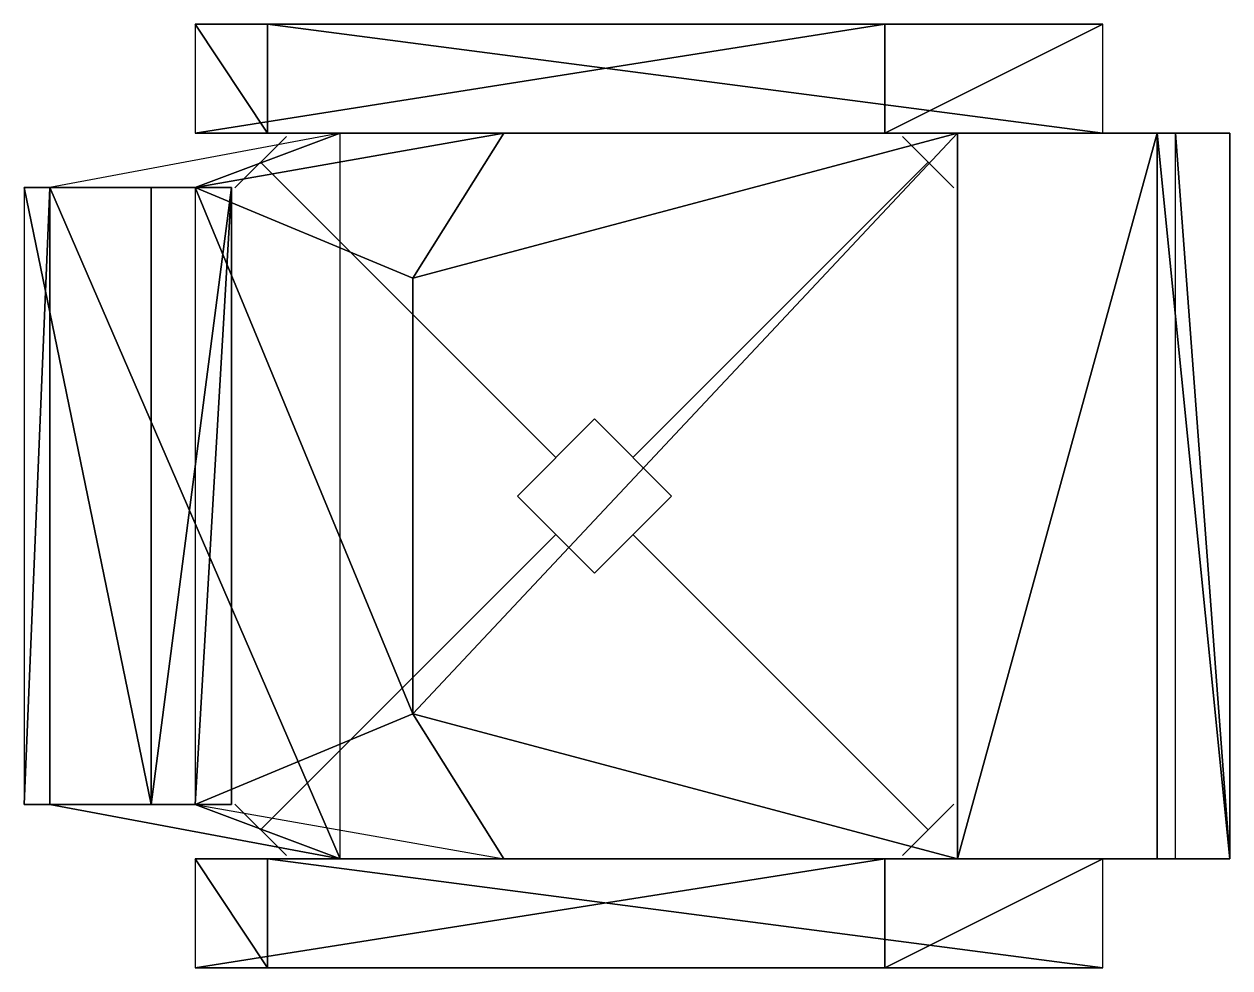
# Model space of a CAD drawing. Extents: x -0.843 to 0, y -0.33 to 0.33.
import ezdxf

# ---------------------------------------------------------------- set-up
doc = ezdxf.new("R2010")
doc.units = 0
doc.header["$LTSCALE"] = 2
doc.layers.get('0').update_dxf_attribs({"linetype": 'CONTINUOUS'})

msp = doc.modelspace()

# ---------------------------------------------------------------- meshes
at = {"color": 33, "linetype": 'BYBLOCK'}
mesh = msp.add_polyface(dxfattribs=at)
corners = [(-0.7239, -0.254, 0.5207), (-0.7239, -0.3302, 0.5207), (-0.2413, -0.254, 0.5461), (-0.2413, -0.3302, 0.5461), (-0.6731, -0.3302, 0.254), (-0.0889, -0.3302, 0.254), (-0.6731, -0.254, 0.254), (-0.0889, -0.254, 0.254), (-0.6731, 0.254, 0.254), (-0.0889, 0.254, 0.254), (-0.6731, 0.3302, 0.254), (-0.0889, 0.3302, 0.254), (-0.7239, 0.3302, 0.5207), (-0.7239, 0.254, 0.5207), (-0.2413, 0.3302, 0.5461), (-0.2413, 0.254, 0.5461)]
mesh.append_faces([[corners[k] for k in face] for face in [(0, 1, 2), (3, 2, 1), (4, 5, 6), (7, 6, 5), (8, 9, 10), (11, 10, 9), (12, 13, 14), (15, 14, 13)]], dxfattribs={"vtx1": -1, "color": 33})
mesh = msp.add_polyface(dxfattribs=at)
corners = [(-0.1778, -0.254, 0.3048), (-0.2667, -0.254, 0.4953), (-0.0889, -0.254, 0.254), (-0.2413, -0.254, 0.5461), (-0.0889, -0.254, 0.254), (-0.2667, -0.254, 0.4953), (-0.6604, -0.254, 0.4826), (-0.7239, -0.254, 0.5207), (-0.2667, -0.254, 0.4953), (-0.2413, -0.254, 0.5461), (-0.7239, -0.254, 0.5207), (-0.6223, -0.254, 0.2921), (-0.6731, -0.254, 0.254), (-0.6604, -0.254, 0.4826), (-0.7239, -0.254, 0.5207), (-0.6604, -0.254, 0.4826), (-0.1778, -0.254, 0.3048), (-0.0889, -0.254, 0.254), (-0.6223, -0.254, 0.2921), (-0.6731, -0.254, 0.254), (-0.6223, -0.254, 0.2921), (-0.1778, -0.3302, 0.3048), (-0.0889, -0.3302, 0.254), (-0.6223, -0.3302, 0.2921), (-0.6731, -0.3302, 0.254), (-0.6223, -0.3302, 0.2921), (-0.6731, -0.3302, 0.254), (-0.6604, -0.3302, 0.4826), (-0.7239, -0.3302, 0.5207), (-0.6604, -0.3302, 0.4826), (-0.6731, -0.3302, 0.254), (-0.6604, -0.3302, 0.4826), (-0.7239, -0.3302, 0.5207), (-0.2667, -0.3302, 0.4953), (-0.2413, -0.3302, 0.5461), (-0.7239, -0.3302, 0.5207), (-0.1778, -0.3302, 0.3048), (-0.2667, -0.3302, 0.4953), (-0.0889, -0.3302, 0.254), (-0.2413, -0.3302, 0.5461), (-0.0889, -0.3302, 0.254), (-0.2667, -0.3302, 0.4953), (-0.1778, 0.254, 0.3048), (-0.2667, 0.254, 0.4953), (-0.0889, 0.254, 0.254), (-0.2413, 0.254, 0.5461), (-0.2667, 0.254, 0.4953), (-0.6604, 0.254, 0.4826), (-0.7239, 0.254, 0.5207), (-0.2667, 0.254, 0.4953), (-0.2413, 0.254, 0.5461), (-0.6223, 0.254, 0.2921), (-0.6731, 0.254, 0.254), (-0.6604, 0.254, 0.4826), (-0.7239, 0.254, 0.5207), (-0.6604, 0.254, 0.4826), (-0.1778, 0.254, 0.3048), (-0.0889, 0.254, 0.254), (-0.6223, 0.254, 0.2921), (-0.6731, 0.254, 0.254), (-0.6223, 0.254, 0.2921), (-0.0889, 0.254, 0.254), (-0.1778, 0.3302, 0.3048), (-0.0889, 0.3302, 0.254), (-0.6223, 0.3302, 0.2921), (-0.6731, 0.3302, 0.254), (-0.0889, 0.3302, 0.254), (-0.6223, 0.3302, 0.2921), (-0.6731, 0.3302, 0.254), (-0.6604, 0.3302, 0.4826), (-0.7239, 0.3302, 0.5207), (-0.6604, 0.3302, 0.4826), (-0.6604, 0.3302, 0.4826), (-0.7239, 0.3302, 0.5207), (-0.2667, 0.3302, 0.4953), (-0.2413, 0.3302, 0.5461), (-0.2667, 0.3302, 0.4953), (-0.7239, 0.3302, 0.5207), (-0.1778, 0.3302, 0.3048), (-0.2667, 0.3302, 0.4953), (-0.0889, 0.3302, 0.254), (-0.2413, 0.3302, 0.5461)]
mesh.append_faces([[corners[k] for k in face] for face in [(0, 1, 2), (3, 4, 5), (6, 7, 8), (9, 8, 10), (11, 12, 13), (14, 15, 12), (16, 17, 18), (19, 20, 17), (21, 22, 23), (24, 23, 22), (25, 26, 27), (28, 29, 30), (31, 32, 33), (34, 33, 35), (36, 37, 38), (39, 40, 41), (42, 43, 44), (45, 44, 46), (47, 48, 49), (50, 49, 48), (51, 52, 53), (54, 55, 52), (56, 57, 58), (59, 60, 61), (62, 63, 64), (65, 64, 66), (67, 68, 69), (70, 71, 68), (72, 73, 74), (75, 76, 77), (78, 79, 80), (81, 80, 79)]], dxfattribs={"vtx1": -1, "color": 33})
mesh = msp.add_polyface(dxfattribs=at)
corners = [(-0.6731, -0.3302, 0.254), (-0.6731, -0.254, 0.254), (-0.7239, -0.254, 0.5207), (-0.7239, -0.3302, 0.5207), (-0.2413, -0.254, 0.5461), (-0.2413, -0.3302, 0.5461), (-0.0889, -0.254, 0.254), (-0.0889, -0.3302, 0.254), (-0.2413, 0.3302, 0.5461), (-0.2413, 0.254, 0.5461), (-0.0889, 0.3302, 0.254), (-0.0889, 0.254, 0.254), (-0.6731, 0.254, 0.254), (-0.6731, 0.3302, 0.254), (-0.7239, 0.3302, 0.5207), (-0.7239, 0.254, 0.5207)]
mesh.append_faces([[corners[k] for k in face] for face in [(4, 5, 6), (7, 6, 5), (8, 9, 10), (11, 10, 9)]], dxfattribs={"vtx1": -1, "color": 33})
mesh.append_faces([[corners[k] for k in face] for face in [(0, 1, 2), (2, 3, 0), (12, 13, 14), (14, 15, 12)]], dxfattribs={"vtx2": -1, "color": 33})
at = {"color": 0, "linetype": 'BYBLOCK'}
mesh = msp.add_polyface(dxfattribs=at)
corners = [(0, -0.254, 0.3683), (0, 0.254, 0.3683), (-0.0508, 0.254, 0.4191), (-0.0508, 0.254, 0.4191), (-0.0508, -0.254, 0.4191), (-0.0508, -0.254, 0.4191), (-0.0508, 0.254, 0.4191), (-0.1905, -0.254, 0.4064), (-0.1905, 0.254, 0.4064), (-0.1905, -0.254, 0.4064), (-0.5715, -0.1524, 0.4064), (-0.508, -0.254, 0.4572), (-0.1905, -0.254, 0.4064), (-0.508, 0.254, 0.4572), (-0.5715, 0.1524, 0.4064), (-0.1905, 0.254, 0.4064), (-0.1905, -0.254, 0.4064), (-0.1905, 0.254, 0.4064), (-0.5715, -0.1524, 0.4064), (-0.5715, 0.1524, 0.4064), (-0.5715, -0.1524, 0.4064), (-0.75456, 0.2159, 1.11016), (-0.84346, 0.2159, 1.08476), (-0.75456, -0.2159, 1.11016), (-0.84346, -0.2159, 1.08476), (-0.6985, 0.2159, 0.9398), (-0.7239, 0.2159, 0.9144), (-0.7239, -0.2159, 0.9144), (-0.6985, -0.2159, 0.9398), (-0.6985, -0.2159, 1.0795), (-0.6985, 0.2159, 1.0795), (-0.75456, -0.2159, 1.11016), (-0.75456, 0.2159, 1.11016), (-0.75456, -0.2159, 1.11016)]
mesh.append_faces([[corners[k] for k in face] for face in [(10, 11, 12), (13, 14, 15)]], dxfattribs={"color": 0})
mesh.append_faces([[corners[k] for k in face] for face in [(5, 6, 7), (8, 9, 6), (16, 17, 18), (19, 20, 17), (21, 22, 23), (24, 23, 22), (29, 30, 31), (32, 33, 30)]], dxfattribs={"vtx1": -1, "color": 0})
mesh.append_faces([[corners[k] for k in face] for face in [(0, 1, 2), (3, 4, 0), (25, 26, 27), (27, 28, 25)]], dxfattribs={"vtx2": -1, "color": 0})
mesh = msp.add_polyface(dxfattribs=at)
corners = [(-0.0381, -0.254, 0.3048), (-0.1905, -0.254, 0.4064), (0, -0.254, 0.3683), (-0.0508, -0.254, 0.4191), (-0.1905, -0.254, 0.4064), (-0.0381, -0.254, 0.3048), (-0.6223, -0.254, 0.2921), (-0.1905, -0.254, 0.4064), (-0.508, -0.254, 0.4572), (-0.0381, 0.254, 0.3048), (-0.6223, 0.254, 0.2921), (-0.1905, 0.254, 0.4064), (-0.508, 0.254, 0.4572), (-0.1905, 0.254, 0.4064), (-0.6223, 0.254, 0.2921), (-0.0381, 0.254, 0.3048), (-0.1905, 0.254, 0.4064), (0, 0.254, 0.3683), (-0.0508, 0.254, 0.4191), (-0.75456, -0.2159, 1.11016), (-0.6985, -0.2159, 1.0795), (-0.7239, -0.2159, 0.9144), (-0.6985, -0.2159, 0.9398), (-0.7239, -0.2159, 0.9144), (-0.8255, -0.2159, 0.9144), (-0.75456, -0.2159, 1.11016), (-0.84346, -0.2159, 1.08476), (-0.75456, -0.2159, 1.11016), (-0.8255, -0.2159, 0.9144), (-0.7239, 0.2159, 0.9144), (-0.8255, 0.2159, 0.9144), (-0.75456, 0.2159, 1.11016), (-0.84346, 0.2159, 1.08476), (-0.8255, 0.2159, 0.9144), (-0.75456, 0.2159, 1.11016), (-0.6985, 0.2159, 1.0795), (-0.7239, 0.2159, 0.9144), (-0.6985, 0.2159, 0.9398), (-0.7239, 0.2159, 0.9144), (-0.7239, -0.2159, 0.9144), (-0.6223, -0.254, 0.2921), (-0.8255, -0.2159, 0.9144), (-0.508, -0.254, 0.4572), (-0.6223, -0.254, 0.2921), (-0.7239, -0.2159, 0.9144), (-0.7239, 0.2159, 0.9144), (-0.6223, 0.254, 0.2921), (-0.8255, 0.2159, 0.9144), (-0.508, 0.254, 0.4572), (-0.5715, -0.1524, 0.4064), (-0.7239, -0.2159, 0.9144), (-0.508, -0.254, 0.4572), (-0.508, 0.254, 0.4572), (-0.7239, 0.2159, 0.9144), (-0.5715, 0.1524, 0.4064)]
mesh.append_faces([[corners[k] for k in face] for face in [(49, 50, 51), (52, 53, 54)]], dxfattribs={"color": 0})
mesh.append_faces([[corners[k] for k in face] for face in [(39, 40, 41), (45, 46, 47)]], dxfattribs={"vtx0": -1, "color": 0})
mesh.append_faces([[corners[k] for k in face] for face in [(0, 1, 2), (3, 2, 4), (5, 6, 7), (8, 7, 6), (9, 10, 11), (12, 13, 14), (15, 16, 17), (18, 17, 16), (19, 20, 21), (22, 21, 20), (23, 24, 25), (26, 27, 28), (29, 30, 31), (32, 31, 33), (34, 35, 36), (37, 38, 35), (42, 43, 44), (48, 46, 45)]], dxfattribs={"vtx1": -1, "color": 0})
mesh = msp.add_polyface(dxfattribs=at)
corners = [(-0.6223, -0.254, 0.2921), (-0.6223, 0.254, 0.2921), (-0.8255, 0.2159, 0.9144), (-0.8255, 0.2159, 0.9144), (-0.8255, -0.2159, 0.9144), (-0.84346, -0.2159, 1.08476), (-0.8255, -0.2159, 0.9144), (-0.8255, 0.2159, 0.9144), (-0.84346, 0.2159, 1.08476), (-0.0381, -0.254, 0.3048), (-0.0381, 0.254, 0.3048), (0, -0.254, 0.3683), (0, 0.254, 0.3683), (-0.7239, -0.2159, 0.9144), (-0.5715, -0.1524, 0.4064), (-0.7239, 0.2159, 0.9144), (-0.5715, 0.1524, 0.4064), (-0.6985, -0.2159, 0.9398), (-0.6985, 0.2159, 0.9398), (-0.6985, -0.2159, 1.0795), (-0.6985, 0.2159, 1.0795)]
mesh.append_faces([[corners[k] for k in face] for face in [(9, 10, 11), (12, 11, 10), (13, 14, 15), (16, 15, 14), (17, 18, 19), (20, 19, 18)]], dxfattribs={"vtx1": -1, "color": 0})
mesh.append_faces([[corners[k] for k in face] for face in [(0, 1, 2), (3, 4, 0), (5, 6, 7), (7, 8, 5)]], dxfattribs={"vtx2": -1, "color": 0})
at = {"color": 251, "linetype": 'BYBLOCK'}
mesh = msp.add_polyface(dxfattribs=at)
corners = [(-0.41756, 0.02694, 0.0762), (-0.21101, 0.23349, 0.0635), (-0.41756, 0.02694, 0.1397), (-0.21101, 0.23349, 0.0254), (-0.22897, 0.25145), (-0.22897, 0.25145, 0.0889), (-0.19305, 0.21553), (-0.19305, 0.21553, 0.0889), (-0.21101, -0.23349, 0.0635), (-0.41756, -0.02694, 0.0762), (-0.41756, -0.02694, 0.1397), (-0.21101, -0.23349, 0.0254), (-0.19305, -0.21553, 0.0889), (-0.19305, -0.21553), (-0.22897, -0.25145), (-0.22897, -0.25145, 0.0889), (-0.67799, -0.23349, 0.0254), (-0.47144, -0.02694, 0.0762), (-0.47144, -0.02694, 0.1397), (-0.67799, -0.23349, 0.0635), (-0.66003, -0.25145, 0.0889), (-0.66003, -0.25145), (-0.69595, -0.21553), (-0.69595, -0.21553, 0.0889), (-0.4445, -0.05388, 0.2921), (-0.4445, -0.05388, 0.0762), (-0.39062, 0, 0.0762), (-0.39062, 0, 0.0762), (-0.39062, 0, 0.2921), (-0.4445, -0.05388, 0.2921), (-0.49838, 0, 0.2921), (-0.49838, 0, 0.0762), (-0.4445, 0.05388, 0.0762), (-0.4445, 0.05388, 0.0762), (-0.4445, 0.05388, 0.2921), (-0.4445, 0.05388, 0.0762), (-0.4445, 0.05388, 0.2921), (-0.39062, 0, 0.0762), (-0.39062, 0, 0.2921), (-0.69595, 0.21553, 0.0889), (-0.69595, 0.21553), (-0.66003, 0.25145), (-0.66003, 0.25145, 0.0889), (-0.47144, 0.02694, 0.0762), (-0.67799, 0.23349, 0.0635), (-0.47144, 0.02694, 0.1397), (-0.67799, 0.23349, 0.0254), (-0.49838, 0, 0.0762), (-0.49838, 0, 0.2921), (-0.4445, -0.05388, 0.0762), (-0.4445, -0.05388, 0.2921), (-0.4445, -0.05388, 0.0762), (-0.49838, 0, 0.2921)]
mesh.append_faces([[corners[k] for k in face] for face in [(0, 1, 2), (8, 9, 10), (43, 44, 45)]], dxfattribs={"vtx0": -1, "color": 251})
mesh.append_faces([[corners[k] for k in face] for face in [(3, 1, 0), (4, 5, 6), (7, 6, 5), (35, 36, 37), (38, 37, 36), (46, 44, 43), (47, 48, 49), (50, 51, 52)]], dxfattribs={"vtx1": -1, "color": 251})
mesh.append_faces([[corners[k] for k in face] for face in [(8, 11, 9), (12, 13, 14), (14, 15, 12), (16, 17, 18), (18, 19, 16), (20, 21, 22), (22, 23, 20), (24, 25, 26), (27, 28, 29), (30, 31, 32), (33, 34, 30), (39, 40, 41), (41, 42, 39)]], dxfattribs={"vtx2": -1, "color": 251})

doc.saveas('drawing.dxf')
